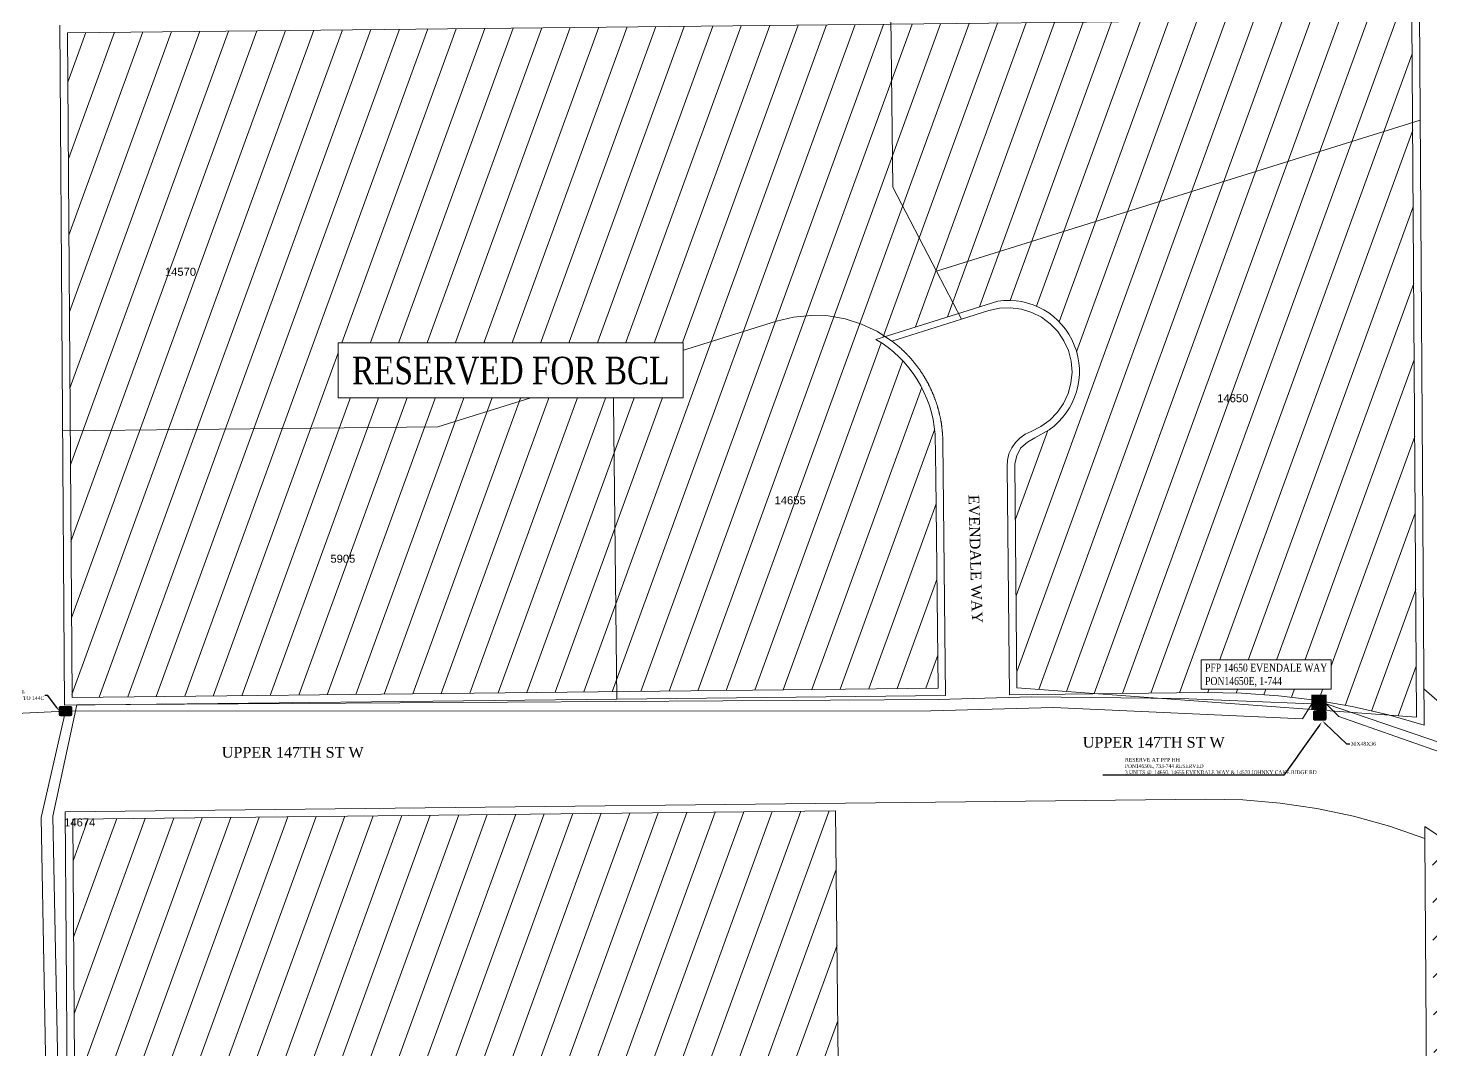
# Model space of a CAD drawing. Header units: feet. Extents: x 865220 to 2843432, y -2240498 to 970288.
# Drawn here: x 2835920 to 2837235, y 962169 to 963128 of the extents above; entities that cross this region are included whole.
import ezdxf
from ezdxf import colors
from ezdxf.entities.mleader import LeaderData, LeaderLine
from ezdxf.enums import TextEntityAlignment as Align
from ezdxf.lldxf.tags import DXFTag
from ezdxf.math import Vec2, Vec3

# ---------------------------------------------------------------- set-up
doc = ezdxf.new("R2010")
doc.units = ezdxf.units.FT
doc.header["$LTSCALE"] = 0.015
doc.header["$MEASUREMENT"] = 0
doc.set_wipeout_variables(frame=1)
for name, color, linetype, lineweight in [('144C', 112, '144C', 5), ('216A', 112, '216A', 5), ('432A', 112, '432A', 5), ('48C', 112, '48C', 5), ('72B', 112, '72B', 5), ('RUNNING LINE (UNDERGROUND)', 10, 'Continuous', 40)]:
    doc.layers.add(name, color=color, linetype=linetype, lineweight=lineweight)
for name, color, linetype in [('Dakota County Addresses', 7, 'Continuous'), ('Dakota County Parcels', 7, 'Continuous'), ('DETAIL', 7, 'Continuous'), ('F1', 112, 'F1'), ('NOTES', 7, 'Continuous'), ('PROP_TEL', 6, 'Continuous'), ('STREET NAME', 7, 'Continuous'), ('TELEPHONE STRUCT-PROP', 6, 'Continuous')]:
    doc.layers.add(name, color=color, linetype=linetype)
doc.styles.add('Dimensions 100', font='arial.ttf')
doc.styles.add('Line', font='txt.shx', dxfattribs={"height": 3})
doc.styles.add('SIMPLEX', font='times.ttf', dxfattribs={"width": 0.8})
doc.styles.get("Standard").update_dxf_attribs({"font": 'times.ttf'})
doc.styles.add('Utilities', font='arial.ttf', dxfattribs={"height": 2.5})
tags = doc.linetypes.add('144C', pattern='A,80,-5,["144C",Line,S=1.5,R=0,X=0,Y=-1.5],-24', length=109).pattern_tags.tags
tags[6] = DXFTag(74, 10)
tags = doc.linetypes.add('216A', pattern='A,80,-5,["216A",Line,S=1.5,R=0,X=0,Y=-1.5],-24', length=109).pattern_tags.tags
tags[6] = DXFTag(74, 10)
tags = doc.linetypes.add('432A', pattern='A,80,-5,["432A",Line,S=1.5,R=0,X=0,Y=-1.5],-24', length=109).pattern_tags.tags
tags[6] = DXFTag(74, 10)
tags = doc.linetypes.add('48C', pattern='A,80,-5,["48C",Line,S=1.5,R=0,X=0,Y=-1.5],-20', length=105).pattern_tags.tags
tags[6] = DXFTag(74, 10)
tags = doc.linetypes.add('72B', pattern='A,80,-5,["72B",Line,S=1.5,R=0,X=0,Y=-1.5],-20', length=105).pattern_tags.tags
tags[6] = DXFTag(74, 10)
tags = doc.linetypes.add('F1', pattern='A,15,-5,["F1",Line,S=1.5,R=0,X=0,Y=-1.5],-12', length=32).pattern_tags.tags
tags[6] = DXFTag(74, 10)

# ---------------------------------------------------------------- blocks, each defined once
blk = doc.blocks.new('ACMAP_ANN_TEMPLATE_Dakota County Addresses')
at = {"layer": 'Dakota County Addresses', "style": 'Dimensions 100'}
blk.add_attdef('DakotaCountyAddress', text='', height=50, dxfattribs=at).set_placement((0, 0), align=Align.CENTER)
blk = doc.blocks.new('NEW HH')
at = {"ltscale": 40, "true_color": 0xffffff}
h = blk.add_hatch(color=7, dxfattribs=at)
h.dxf.hatch_style = 1
h.paths.add_polyline_path([(-0.061, -0.031, 0.414214), (-0.046, -0.046), (0.046, -0.046, 0.414214), (0.061, -0.031), (0.061, 0.031, 0.414214), (0.046, 0.046), (-0.046, 0.046, 0.414214), (-0.061, 0.031)])
at = {"layer": 'RUNNING LINE (UNDERGROUND)', "color": 6, "lineweight": 0, "const_width": 0.005, "flags": 128}
blk.add_lwpolyline([(-0.061, 0.031), (-0.061, -0.031, 0.414214), (-0.046, -0.046), (0.046, -0.046, 0.414214), (0.061, -0.031), (0.061, 0.031, 0.414214), (0.046, 0.046), (-0.046, 0.046, 0.414214)], format="xyb", close=True, dxfattribs=at)
at = {"layer": 'TELEPHONE STRUCT-PROP', "color": 18, "true_color": 0x000000, "style": 'Utilities'}
blk.add_text('HH', height=0.05, dxfattribs=at).set_placement((0, 0), align=Align.MIDDLE_CENTER)
blk = doc.blocks.new('PFP')
at = {"color": 6}
blk.add_wipeout([(-0.121, 0.121), (0.121, 0.121), (0.121, -0.121), (-0.121, -0.121)], dxfattribs=at)
at = {"ltscale": 40, "true_color": 0xffffff}
h = blk.add_hatch(color=7, dxfattribs=at)
h.dxf.hatch_style = 1
h.paths.add_polyline_path([(-0.121, -0.121), (0.121, -0.121), (0.121, 0.121), (-0.121, 0.121)])
at = {"layer": 'RUNNING LINE (UNDERGROUND)', "color": 6, "lineweight": 0, "const_width": 0.0181, "flags": 128}
blk.add_lwpolyline([(-0.121, 0.121), (0.121, 0.121), (0.121, -0.121), (-0.121, -0.121)], close=True, dxfattribs=at)
at = {"layer": 'RUNNING LINE (UNDERGROUND)', "color": 18, "lineweight": 0, "true_color": 0x000000, "const_width": 0.0181, "flags": 128}
for points in [[(-0.084, -0.084), (0.084, 0.084)], [(-0.084, 0.084), (0.084, -0.084)]]:
    blk.add_lwpolyline(points, dxfattribs=at)

msp = doc.modelspace()

# ---------------------------------------------------------------- hatches: boundary and pattern name
at = {"layer": 'NOTES', "lineweight": 5, "ltscale": 100, "transparency": 33554623}
h = msp.add_hatch(dxfattribs=at)
h.set_pattern_fill('ANSI31', color=5, scale=200, angle=25)
h.set_pattern_definition([(70, (2834576.462, 961476.533), (-23.49232, 8.5505), [])])
h.paths.add_polyline_path([(2836728.8, 963131.3), (2836728.8, 963131.3), (2835956.8, 963123.4), (2835959.3, 962750), (2836303.9, 962753.6), (2836468.3, 962805), (2836621.5, 962852.9), (2836637.3, 962856.7), (2836653.5, 962858.3), (2836669.7, 962857.7), (2836685.7, 962854.9), (2836701.2, 962850), (2836715.9, 962843.1), (2836723, 962838.5), (2836791.9, 962860.1), (2836771.3, 962899.7), (2836730.4, 962978.4)])
h.paths.add_polyline_path([(2836468.3, 962805), (2836303.9, 962753.6), (2835959.3, 962750), (2835961, 962499.8), (2835962.2, 962499.8), (2835962.2, 962501.8, -0.414214), (2835963.8, 962503.3), (2835972.9, 962503.3, -0.414214), (2835974.4, 962501.8), (2835974.4, 962500), (2836471.6, 962505.4)])
h.paths.add_polyline_path([(2836770, 962746.9, 0.245973), (2836714.5, 962835.8), (2836723, 962838.5), (2836715.9, 962843.1), (2836701.2, 962850), (2836685.7, 962854.9), (2836669.7, 962857.7), (2836653.5, 962858.3), (2836637.3, 962856.7), (2836621.5, 962852.9), (2836468.3, 962805), (2836471.6, 962505.4), (2836765.6, 962508.7), (2836765.6, 962508.9, -0.414214), (2836767.2, 962510.4), (2836772.8, 962510.4), (2836770.7, 962707)])
h.paths.add_polyline_path([(2837217.7, 963039.2), (2837217, 963136.3), (2836728.8, 963131.3), (2836730.4, 962978.4), (2836771.3, 962899.7)])
h.paths.add_polyline_path([(2837217.7, 963039.2), (2836771.3, 962899.7), (2836791.9, 962860.1), (2836828.9, 962871.7, -0.787859), (2836877.1, 962751), (2836863.4, 962743.3), (2836856.5, 962739.5), (2836850.4, 962734), (2836846.5, 962727), (2836844.7, 962718.7), (2836846.8, 962509), (2836922.9, 962503.4), (2837022.4, 962504.5), (2837057.3, 962503.9), (2837092, 962501.5), (2837123.2, 962497.8), (2837123.2, 962502), (2837136.5, 962502), (2837136.5, 962495.6), (2837160.9, 962491.3), (2837195.7, 962483.3), (2837221.3, 962481.4)])
h.paths.add_polyline_path([(2836204.2, 962838.8), (2836204.2, 962773.9), (2836532.5, 962773.9), (2836532.5, 962838.8)], flags=24)
h.paths.add_polyline_path([(2837017.5, 962537.2), (2837017.5, 962504.1), (2837140.4, 962504.1), (2837140.4, 962537.2)], flags=24)
h = msp.add_hatch(dxfattribs=at)
h.set_pattern_fill('ANSI31', color=5, scale=200, angle=25)
h.set_pattern_definition([(70, (2835961.744, 961249.749), (-23.4923, 8.5505), [])])
h.paths.add_polyline_path([(2836667.1, 962053.5, -0.432164), (2836680.9, 962149.8), (2836679.3, 962157.3), (2836676.7, 962393.7), (2835961.7, 962385.8), (2835965.5, 961835), (2836013.5, 961835.3), (2836048.4, 961834.4), (2836083.2, 961831.3), (2836117.8, 961826), (2836151.9, 961818.5), (2836185.5, 961808.9), (2836218.4, 961797.2), (2836250.5, 961783.4), (2836281.7, 961767.6), (2836311.8, 961749.8), (2836493.4, 961634.7), (2836519.5, 961619.6), (2836546.6, 961606.5), (2836574.7, 961595.5), (2836603.6, 961586.7), (2836633.1, 961580.2), (2836662.9, 961575.9), (2836693, 961573.9), (2836723.2, 961574.3), (2836753.2, 961577), (2836783, 961582), (2836799.7, 961585.5), (2836712.8, 961995.9)])
h.paths.add_polyline_path([(2836311.8, 961749.8), (2836281.7, 961767.6), (2836250.5, 961783.4), (2836218.4, 961797.2), (2836185.5, 961808.9), (2836151.9, 961818.5), (2836117.8, 961826), (2836083.2, 961831.3), (2836048.4, 961834.4), (2836013.5, 961835.3), (2835965.5, 961835), (2835966, 961755), (2836014, 961755.3), (2836044.6, 961754.5), (2836075.1, 961751.7), (2836105.3, 961747), (2836135.2, 961740.2), (2836164.6, 961731.6), (2836191.8, 961721.7), (2836218.3, 961710.1), (2836244.1, 961697), (2836269, 961682.2), (2836358.8, 961625.3), (2836450.6, 961567.2), (2836476.6, 961551.8), (2836503.5, 961538.2), (2836531.2, 961526.3), (2836559.6, 961516.2), (2836588.6, 961508), (2836618.1, 961501.6), (2836648.1, 961497.1), (2836678.4, 961494.5), (2836708.8, 961493.8), (2836739.1, 961495.2), (2836769.3, 961498.4), (2836799.2, 961503.7), (2836816.3, 961507.2), (2836799.7, 961585.5), (2836783, 961582), (2836753.2, 961577), (2836723.2, 961574.3), (2836693, 961573.9), (2836662.9, 961575.9), (2836633.1, 961580.2), (2836603.6, 961586.7), (2836574.7, 961595.5), (2836546.6, 961606.5), (2836519.5, 961619.6), (2836493.4, 961634.7)])
h.paths.add_polyline_path([(2836358.8, 961625.3), (2836269, 961682.2), (2836244.1, 961697), (2836218.3, 961710.1), (2836191.8, 961721.7), (2836164.6, 961731.6), (2836153.4, 961537.5), (2836347.6, 961430.2)])
h.paths.add_polyline_path([(2836164.6, 961731.6), (2836135.2, 961740.2), (2836105.3, 961747), (2836075.1, 961751.7), (2836044.6, 961754.5), (2836014, 961755.3), (2835966, 961755), (2835968, 961464.7), (2836341, 961315), (2836347.6, 961430.2), (2836153.4, 961537.5)])
h.paths.add_polyline_path([(2836618.1, 961501.6), (2836588.6, 961508), (2836559.6, 961516.2), (2836531.2, 961526.3), (2836503.5, 961538.2), (2836476.6, 961551.8), (2836450.6, 961567.2), (2836358.8, 961625.3), (2836347.6, 961430.2), (2836341, 961315), (2836444.1, 961273.6), (2836604.5, 961264.6)])
h.paths.add_polyline_path([(2836816.3, 961507.2), (2836816.3, 961507.2), (2836799.2, 961503.7), (2836769.3, 961498.4), (2836739.1, 961495.2), (2836708.8, 961493.8), (2836678.4, 961494.5), (2836648.1, 961497.1), (2836618.1, 961501.6), (2836604.5, 961264.6), (2836869.7, 961249.7)])
h.paths.add_polyline_path([(2836169.5, 961926.8), (2836169.5, 961861.8), (2836497.8, 961861.8), (2836497.8, 961926.8)], flags=24)
at = {"layer": 'NOTES', "ltscale": 100, "transparency": 33554623}
h = msp.add_hatch(dxfattribs=at)
h.set_pattern_fill('ANSI31', color=5, scale=200)
edge = h.paths.add_edge_path()
edge.add_line((2837622.8, 961422.9), (2838025.9, 961426.1))
edge.add_line((2838025.9, 961426.1), (2838025.6, 961468.6))
edge.add_line((2838025.6, 961468.6), (2838233.8, 961470.3))
edge.add_line((2838233.8, 961470.3), (2838236.9, 961525.4))
edge.add_line((2838236.9, 961525.4), (2838473, 961527.4))
edge.add_line((2838473, 961527.4), (2838453.1, 961243.7))
edge.add_line((2838453.1, 961243.7), (2838446.9, 961163.7))
edge.add_arc((2842872.8, 960754.4), 4444.7, 174.7159, 180.9674)
edge.add_line((2838428.7, 960679.3), (2838398, 960656.5))
edge.add_line((2838398, 960656.5), (2838161, 960652.4))
edge.add_line((2838161, 960652.4), (2837809.4, 960633.7))
edge.add_line((2837809.4, 960633.7), (2837809.5, 960608.5))
edge.add_line((2837809.5, 960608.5), (2837511.6, 960589.2))
edge.add_line((2837511.6, 960589.2), (2837512.1, 960613.5))
edge.add_line((2837512.1, 960613.5), (2837247.7, 960606.8))
edge.add_line((2837247.7, 960606.8), (2837243, 961316.9))
edge.add_line((2837243, 961316.9), (2837621.3, 961316.9))
edge.add_line((2837621.3, 961316.9), (2837622.8, 961422.9))
edge = h.paths.add_edge_path()
edge.add_line((2837528.8, 961330.9), (2837228.9, 961328.9))
edge.add_line((2837228.9, 961328.9), (2837228.9, 961322.1))
edge.add_line((2837228.9, 961322.1), (2836960.1, 961266.4))
edge.add_line((2836960.1, 961266.4), (2836807.4, 962002.4))
edge.add_line((2836807.4, 962002.4), (2837238.4, 962007.1))
edge.add_line((2837238.4, 962007.1), (2837238.2, 962048))
edge.add_line((2837238.2, 962048), (2837236.1, 962365.5))
edge.add_arc((2837612.3, 962924.3), 673.7, 236.0485, 257.8595)
edge.add_arc((2837353.9, 961721.1), 557, 57.0647, 77.9022, ccw=False)
edge.add_line((2837656.7, 962188.5), (2837749.9, 962112.5))
edge.add_line((2837749.9, 962112.5), (2837770.7, 962091.9))
edge.add_line((2837770.7, 962091.9), (2837795.8, 962067.1))
edge.add_arc((2838276.6, 962529.9), 667.4, 223.909, 267.7805)
edge.add_line((2838250.8, 961863.1), (2838474.4, 961863.5))
edge.add_line((2838474.4, 961863.5), (2838473.6, 961541.3))
edge.add_line((2838473.6, 961541.3), (2838223.7, 961539.3))
edge.add_line((2838223.7, 961539.3), (2838220.6, 961484.2))
edge.add_line((2838220.6, 961484.2), (2838011.5, 961482.5))
edge.add_line((2838011.5, 961482.5), (2838011.8, 961440))
edge.add_line((2838011.8, 961440), (2837529.1, 961436.2))
edge.add_line((2837529.1, 961436.2), (2837528.8, 961330.9))
edge = h.paths.add_edge_path()
edge.add_line((2835438.6, 960586.5), (2835973.8, 960593.3))
edge.add_line((2835973.8, 960593.3), (2836254.9, 960595.5))
edge.add_line((2836254.9, 960595.5), (2836389.8, 960876.8))
edge.add_line((2836389.8, 960876.8), (2836289.1, 960925))
edge.add_line((2836289.1, 960925), (2836311.7, 961010))
edge.add_line((2836311.7, 961010), (2836433, 961263))
edge.add_line((2836433, 961263), (2835968.1, 961449.6))
edge.add_line((2835968.1, 961449.6), (2835836.7, 961449.5))
edge.add_line((2835836.7, 961449.5), (2835836.7, 961465.7))
edge.add_line((2835836.7, 961465.7), (2835299.9, 961462.6))
edge.add_arc((2835112, 961246.4), 286.5, 49.0127, 82.7525)
edge.add_arc((2835182.6, 961909.4), 380.4, 205.9623, 264.802, ccw=False)
edge.add_line((2834840.6, 961742.9), (2834589, 961740.6))
edge.add_line((2834589, 961740.6), (2834599.7, 960577.4))
edge.add_line((2834599.7, 960577.4), (2835438.6, 960586.5))

# ---------------------------------------------------------------- linework, layer by layer
at = {"layer": '48C', "lineweight": 5, "ltscale": 100, "flags": 128}
msp.add_lwpolyline([(2836830.5, 961012.9, -0.409951), (2836426.8, 960946.8), (2836183.8, 961062.5, 0.077323), (2835979, 961103.4), (2835955.5, 961107.7), (2835932, 962387.5), (2835954.9, 962487.2)], format="xyb", dxfattribs=at)
at = {"layer": '72B', "lineweight": 5, "ltscale": 100, "flags": 128}
msp.add_lwpolyline([(2835954.9, 962487.2), (2835854.7, 962482.5), (2835726, 962474), (2835172.3, 962474, 0.038374), (2834971, 962456.5, 0.022281), (2834736, 962402), (2834218.5, 962249.5, -0.367546), (2834191.7, 962259.4), (2834084.5, 962605), (2834094, 962671, 0.237915), (2834072.4, 962737.5)], format="xyb", dxfattribs=at)
at = {"layer": 'Dakota County Parcels', "lineweight": 5, "ltscale": 100}
for p, q in [((2836728.7, 963138.3), (2836730.4, 962978.4)), ((2837224, 963143.4), (2837228.4, 962473.9)), ((2835954, 962492.7), (2835949.7, 963130.3)), ((2836771.3, 962899.7), (2837224.7, 963041.4)), ((2836730.4, 962978.4), (2836771.3, 962899.7)), ((2836771.3, 962899.7), (2836794.7, 962854.6)), ((2836794.7, 962854.6), (2836820.5, 962862.7)), ((2836621.5, 962852.9), (2836468.3, 962805)), ((2836729.5, 962834.2), (2836794.7, 962854.6)), ((2836303.9, 962753.6), (2836468.3, 962805)), ((2836468.3, 962805), (2836471.6, 962498.4)), ((2836303.9, 962753.6), (2835952.3, 962750)), ((2836777.3, 962739.7), (2836779.9, 962501.8)), ((2836837.6, 962716.4), (2836837.8, 962722.5)), ((2836839.9, 962502.5), (2836837.6, 962716.4)), ((2836471.6, 962498.4), (2835954, 962492.7)), ((2836779.9, 962501.8), (2836471.6, 962498.4)), ((2837022.4, 962504.5), (2836839.9, 962502.5)), ((2835954.7, 962392.8), (2837023.5, 962404.5)), ((2835955.5, 962270.1), (2835954.7, 962392.8)), ((2837229, 962378.8), (2837229.1, 962367.8)), ((2837231.2, 962041), (2837229.1, 962367.8)), ((2835958.5, 961834.9), (2835955.5, 962270.1))]:
    msp.add_line(p, q, dxfattribs=at)
for points in [[(2836860, 962749.5), (2836869.2, 962753.9), (2836877.5, 962759.9), (2836884.6, 962767.2), (2836890.5, 962775.7), (2836894.8, 962785), (2836897.4, 962794.8), (2836898.4, 962805), (2836897.5, 962815.2), (2836895, 962825.2), (2836890.8, 962834.5), (2836885.1, 962843), (2836878, 962850.4), (2836869.8, 962856.5), (2836860.7, 962861.1), (2836850.9, 962864.1), (2836840.7, 962865.4), (2836830.5, 962864.9), (2836820.5, 962862.7)], [(2836729.5, 962834.2), (2836715.9, 962843.1), (2836701.2, 962850), (2836685.7, 962854.9), (2836669.7, 962857.7), (2836653.5, 962858.3), (2836637.3, 962856.7), (2836621.5, 962852.9)], [(2836729.5, 962834.2), (2836729.7, 962834.1), (2836730.1, 962833.8), (2836730.5, 962833.5), (2836730.9, 962833.2), (2836731.3, 962832.9), (2836731.7, 962832.6), (2836732, 962832.2), (2836732.4, 962831.9), (2836732.8, 962831.6), (2836733.2, 962831.3), (2836733.6, 962831), (2836734, 962830.7), (2836734.4, 962830.4), (2836734.8, 962830), (2836735.1, 962829.7), (2836735.5, 962829.4), (2836735.9, 962829.1), (2836736.3, 962828.7), (2836736.6, 962828.4), (2836737, 962828.1), (2836737.4, 962827.7), (2836737.8, 962827.4), (2836738.1, 962827.1), (2836738.5, 962826.7), (2836738.9, 962826.4), (2836739.2, 962826), (2836739.6, 962825.7), (2836740, 962825.4), (2836740.3, 962825), (2836740.7, 962824.7), (2836741, 962824.3), (2836741.4, 962824), (2836741.8, 962823.6), (2836742.1, 962823.3), (2836742.5, 962822.9), (2836742.8, 962822.6), (2836743.2, 962822.2), (2836743.5, 962821.8), (2836743.9, 962821.5), (2836744.2, 962821.1), (2836744.6, 962820.8), (2836744.9, 962820.4), (2836745.2, 962820), (2836745.6, 962819.7), (2836745.9, 962819.3), (2836746.3, 962818.9), (2836746.6, 962818.6), (2836746.9, 962818.2), (2836747.3, 962817.8), (2836747.6, 962817.4), (2836747.9, 962817.1), (2836748.2, 962816.7), (2836748.6, 962816.3), (2836748.9, 962815.9), (2836749.2, 962815.5), (2836749.5, 962815.2), (2836749.9, 962814.8), (2836750.2, 962814.4), (2836750.5, 962814), (2836750.8, 962813.6), (2836751.1, 962813.2), (2836751.4, 962812.8), (2836751.7, 962812.4), (2836752, 962812), (2836752.3, 962811.6), (2836752.7, 962811.2), (2836753, 962810.8), (2836753.3, 962810.4), (2836753.6, 962810), (2836753.9, 962809.6), (2836754.1, 962809.2), (2836754.4, 962808.8), (2836754.7, 962808.4), (2836755, 962808), (2836755.3, 962807.6), (2836755.6, 962807.2), (2836755.9, 962806.8), (2836756.2, 962806.4), (2836756.5, 962806), (2836756.7, 962805.6), (2836757, 962805.1), (2836757.3, 962804.7), (2836757.6, 962804.3), (2836757.8, 962803.9), (2836758.1, 962803.5), (2836758.4, 962803.1), (2836758.7, 962802.6), (2836758.9, 962802.2), (2836759.2, 962801.8), (2836759.5, 962801.4), (2836759.7, 962800.9), (2836760, 962800.5), (2836760.2, 962800.1), (2836760.5, 962799.7), (2836760.7, 962799.2), (2836761, 962798.8), (2836761.2, 962798.4), (2836761.5, 962797.9), (2836761.7, 962797.5), (2836762, 962797.1), (2836762.2, 962796.6), (2836762.5, 962796.2), (2836762.7, 962795.7), (2836763, 962795.3), (2836763.2, 962794.9), (2836763.4, 962794.4), (2836763.7, 962794), (2836763.9, 962793.5), (2836764.1, 962793.1), (2836764.3, 962792.6), (2836764.6, 962792.2), (2836764.8, 962791.8), (2836765, 962791.3), (2836765.2, 962790.9), (2836765.4, 962790.4), (2836765.7, 962790), (2836765.9, 962789.5), (2836766.1, 962789.1), (2836766.3, 962788.6), (2836766.5, 962788.1), (2836766.7, 962787.7), (2836766.9, 962787.2), (2836767.1, 962786.8), (2836767.3, 962786.3), (2836767.5, 962785.9), (2836767.7, 962785.4), (2836767.9, 962784.9), (2836768.1, 962784.5), (2836768.3, 962784), (2836768.5, 962783.6), (2836768.7, 962783.1), (2836768.9, 962782.6), (2836769, 962782.2), (2836769.2, 962781.7), (2836769.4, 962781.2), (2836769.6, 962780.8), (2836769.8, 962780.3), (2836769.9, 962779.8), (2836770.1, 962779.4), (2836770.3, 962778.9), (2836770.4, 962778.4), (2836770.6, 962777.9), (2836770.8, 962777.5), (2836770.9, 962777), (2836771.1, 962776.5), (2836771.3, 962776), (2836771.4, 962775.6), (2836771.6, 962775.1), (2836771.7, 962774.6), (2836771.9, 962774.1), (2836772, 962773.7), (2836772.2, 962773.2), (2836772.3, 962772.7), (2836772.4, 962772.2), (2836772.6, 962771.8), (2836772.7, 962771.3), (2836772.9, 962770.8), (2836773, 962770.3), (2836773.1, 962769.8), (2836773.3, 962769.3), (2836773.4, 962768.9), (2836773.5, 962768.4), (2836773.6, 962767.9), (2836773.8, 962767.4), (2836773.9, 962766.9), (2836774, 962766.4), (2836774.1, 962765.9), (2836774.2, 962765.5), (2836774.3, 962765), (2836774.4, 962764.5), (2836774.6, 962764), (2836774.7, 962763.5), (2836774.8, 962763), (2836774.9, 962762.5), (2836775, 962762), (2836775.1, 962761.6), (2836775.2, 962761.1), (2836775.3, 962760.6), (2836775.3, 962760.1), (2836775.4, 962759.6), (2836775.5, 962759.1), (2836775.6, 962758.6), (2836775.7, 962758.1), (2836775.8, 962757.6), (2836775.9, 962757.1), (2836775.9, 962756.6), (2836776, 962756.1), (2836776.1, 962755.6), (2836776.1, 962755.1), (2836776.2, 962754.6), (2836776.3, 962754.2), (2836776.3, 962753.7), (2836776.4, 962753.2), (2836776.5, 962752.7), (2836776.5, 962752.2), (2836776.6, 962751.7), (2836776.6, 962751.2), (2836776.7, 962750.7), (2836776.7, 962750.2), (2836776.8, 962749.7), (2836776.8, 962749.2), (2836776.9, 962748.7), (2836776.9, 962748.2), (2836777, 962747.7), (2836777, 962747.2), (2836777, 962746.7), (2836777.1, 962746.2), (2836777.1, 962745.7), (2836777.1, 962745.2), (2836777.2, 962744.7), (2836777.2, 962744.2), (2836777.2, 962743.7), (2836777.2, 962743.2), (2836777.2, 962742.7), (2836777.3, 962742.2), (2836777.3, 962741.7), (2836777.3, 962741.2), (2836777.3, 962740.7), (2836777.3, 962740.2), (2836777.3, 962739.7)], [(2836860, 962749.5), (2836854.5, 962746.8), (2836849.6, 962743.2), (2836845.3, 962738.9), (2836841.9, 962733.9), (2836839.3, 962728.3), (2836837.8, 962722.5)], [(2837481.1, 962373), (2837446.1, 962382.4), (2837411.8, 962394.1), (2837378.3, 962408), (2837345.8, 962424.1), (2837314.4, 962442.2), (2837284.3, 962462.2), (2837255.5, 962484.2), (2837228.1, 962508)], [(2837228.4, 962473.9), (2837194.9, 962483.5), (2837160.9, 962491.3), (2837126.6, 962497.3), (2837092, 962501.5), (2837057.3, 962503.9), (2837022.4, 962504.5)], [(2837023.5, 962404.5), (2837058.5, 962403.8), (2837093.4, 962400.9), (2837128, 962395.8), (2837162.3, 962388.6), (2837196, 962379.2), (2837229.1, 962367.8)], [(2837472.1, 962272.5), (2837435, 962281.6), (2837398.5, 962292.7), (2837362.8, 962306), (2837327.8, 962321.3), (2837293.8, 962338.5), (2837260.8, 962357.8), (2837229, 962378.8)]]:
    msp.add_lwpolyline(points, dxfattribs=at)
at = {"layer": 'NOTES', "color": 5, "lineweight": 5, "ltscale": 100, "flags": 128}
for points in [[(2835961, 962499.8), (2836772.9, 962508.7), (2836770.7, 962707), (2836770, 962746.9, 0.245973), (2836714.5, 962835.8), (2836828.9, 962871.7, -0.787859), (2836877.1, 962751), (2836863.4, 962743.3), (2836856.5, 962739.5), (2836850.4, 962734), (2836846.5, 962727), (2836844.7, 962718.7), (2836846.8, 962509), (2837221.3, 962481.4), (2837217, 963136.3), (2836728.8, 963131.3), (2835956.8, 963123.4)], [(2835968, 961464.7), (2836444.1, 961273.6), (2836869.7, 961249.7), (2836816.3, 961507.2), (2836712.8, 961995.9), (2836667.1, 962053.5, -0.432164), (2836680.9, 962149.8), (2836679.3, 962157.3), (2836676.7, 962393.7), (2835961.7, 962385.8), (2835965.5, 961835), (2835966, 961755)]]:
    msp.add_lwpolyline(points, format="xyb", close=True, dxfattribs=at)

# ---------------------------------------------------------------- block references
at = {"layer": 'Dakota County Addresses', "lineweight": 5, "ltscale": 100, "xscale": 0.15, "yscale": 0.15, "zscale": 0.15}
for p, values in [((2836062.7, 962895.4), {'DakotaCountyAddress': '14570'}), ((2837049.1, 962776.8), {'DakotaCountyAddress': '14650'}), ((2836634.2, 962681.1), {'DakotaCountyAddress': '14655'}), ((2836214.9, 962626.3), {'DakotaCountyAddress': '5905'}), ((2835968.2, 962379), {'DakotaCountyAddress': '14674'})]:
    msp.add_blockref('ACMAP_ANN_TEMPLATE_Dakota County Addresses', p, dxfattribs=at).add_auto_attribs(values)
at = {"layer": 'PROP_TEL', "lineweight": 5, "ltscale": 100, "xscale": 100, "yscale": 100, "zscale": 100}
msp.add_blockref('NEW HH', (2835954.9, 962487.2), dxfattribs=at)

# ---------------------------------------------------------------- texts
at = {"layer": 'STREET NAME', "lineweight": 5, "ltscale": 100, "insert": (2836811.3, 962690.1), "char_height": 10, "attachment_point": 1, "rotation": 271.5998}
msp.add_mtext('EVENDALE WAY', dxfattribs=at)
at = {"layer": 'STREET NAME', "lineweight": 5, "ltscale": 100, "char_height": 10, "attachment_point": 1}
for insert in [(2836101.4, 962453.5), (2836908.5, 962462.9)]:
    msp.add_mtext('UPPER 147TH ST W', dxfattribs=dict(at, insert=insert))

# ---------------------------------------------------------------- next in the draw order: texts
at = {"layer": 'NOTES', "color": 5, "lineweight": 5, "ltscale": 100, "insert": (2836223.5, 962819.5), "char_height": 25.761, "attachment_point": 1, "style": 'SIMPLEX', "bg_fill": 19, "box_fill_scale": 1.5, "bg_fill_color": 256, "bg_fill_transparency": 0}
msp.add_mtext('RESERVED FOR BCL', dxfattribs=at)
at = {"layer": 'PROP_TEL', "lineweight": 5, "ltscale": 100, "insert": (2837023.1, 962531.6), "char_height": 7.5, "attachment_point": 1, "style": 'SIMPLEX', "bg_fill": 19, "box_fill_scale": 1.5, "bg_fill_color": 256, "bg_fill_transparency": 0}
msp.add_mtext('PFP 14650 EVENDALE WAY\\PPON14650E, 1-744', dxfattribs=at)

# ---------------------------------------------------------------- next in the draw order: block references
at = {"layer": 'PROP_TEL', "lineweight": 5, "ltscale": 100, "xscale": 55, "yscale": 55, "zscale": 55}
msp.add_blockref('PFP', (2837129.8, 962495.3), dxfattribs=at)

# ---------------------------------------------------------------- next in the draw order: linework, layer by layer
at = {"layer": '144C', "lineweight": 5, "ltscale": 100, "flags": 128}
msp.add_lwpolyline([(2835954.9, 962487.2), (2836766, 962487.5), (2836881, 962490.5), (2837114.5, 962480), (2837123.2, 962494)], dxfattribs=at)
at = {"layer": '216A', "lineweight": 5, "ltscale": 100, "flags": 128}
msp.add_lwpolyline([(2837675.4, 962179.7), (2837681, 962183.8), (2837735.9, 962259.8, 0.088282), (2837525.5, 962352.5), (2837475.5, 962365.3), (2837457.5, 962368.1), (2837255.5, 962444.5), (2837148.5, 962482), (2837136.5, 962494)], format="xyb", dxfattribs=at)
at = {"layer": '432A', "lineweight": 5, "ltscale": 100, "flags": 128}
msp.add_lwpolyline([(2837136.5, 962494), (2837258.5, 962452.5), (2837460.5, 962374.5, 0.279869), (2837485, 962375.4, -0.089804), (2837560.9, 962513.4, 0.16305), (2837703.7, 962873.2), (2837702, 963031.7), (2837703.5, 963268.5), (2837703.5, 963343, 0.215651), (2837669.7, 963396.3)], format="xyb", dxfattribs=at)
at = {"layer": 'F1', "lineweight": 5, "ltscale": 100, "flags": 128}
msp.add_lwpolyline([(2835971.1, 960430.7), (2835971, 960553.7), (2835950.8, 960568.4), (2835963.9, 961028.4), (2835955.5, 961760), (2835943, 962388.5), (2835965.5, 962492.9), (2836773, 962498), (2836860.5, 962500.5), (2837000, 962499), (2837123.2, 962494)], dxfattribs=at)

# ---------------------------------------------------------------- next in the draw order: block references
at = {"layer": 'PROP_TEL', "lineweight": 5, "ltscale": 100, "xscale": 100, "yscale": 100, "zscale": 100}
msp.add_blockref('NEW HH', (2837130.6, 962483), dxfattribs=at)

# ---------------------------------------------------------------- next in the draw order: leaders
at = {"layer": 'DETAIL', "lineweight": 5, "ltscale": 100}
ml = msp.add_multileader_mtext('Standard', dxfattribs=at)
ml.set_content('30X48X36\\PSPLICE 72B, 48C TO 144C', color=256)
ml.set_leader_properties()
ml.build(insert=Vec2(0, 0))
ml.multileader.update_dxf_attribs({"has_text_frame": 1, "text_left_attachment_type": 2, "text_right_attachment_type": 2, "dogleg_length": 3})
ctx = ml.context
ctx.base_point, ctx.char_height, ctx.landing_gap_size, ctx.plane_origin = Vec3(2835873.9, 962501.8), 3.5, 1.5, Vec3(2835963.6, 962520.5)
ctx.left_attachment, ctx.right_attachment, ctx.text_align_type = 2, 2, 1
notes = []
notes.append((ctx, [(0, (1, 1, 0), (2835938.4, 962501.8), (-1, 0), 3, [(0, [(2835948.7, 962487.6)], 0, [])])]))
ctx.mtext.insert, ctx.mtext.alignment, ctx.mtext.flow_direction = Vec3(2835904.6, 962506.9), 2, 5
ctx.mtext.has_bg_fill, ctx.mtext.bg_color, ctx.mtext.bg_scale_factor, ctx.mtext.bg_transparency, ctx.mtext.use_window_bg_color = 1, -1027028792, 1.5, 0, 1
ml = msp.add_multileader_mtext('Standard', dxfattribs=at)
ml.set_content('30X48X36', color=256)
ml.set_leader_properties()
ml.build(insert=Vec2(0, 0))
ml.multileader.update_dxf_attribs({"has_text_frame": 1, "text_left_attachment_type": 2, "text_right_attachment_type": 2, "dogleg_length": 3})
ctx = ml.context
ctx.base_point, ctx.char_height, ctx.landing_gap_size, ctx.plane_origin = Vec3(2837158.7, 962456.5), 3.5, 1.5, Vec3(2837139.4, 962516.4)
ctx.left_attachment, ctx.right_attachment, ctx.text_align_type = 2, 2, 1
notes.append((ctx, [(1, (1, 1, 0), (2837155.7, 962456.5), (1, 0), 3, [(0, [(2837133, 962478)], 0, [])])]))
ctx.mtext.insert, ctx.mtext.alignment, ctx.mtext.flow_direction = Vec3(2837171.5, 962458.3), 2, 5
ctx.mtext.has_bg_fill, ctx.mtext.bg_color, ctx.mtext.bg_scale_factor, ctx.mtext.bg_transparency, ctx.mtext.use_window_bg_color = 1, -1027028792, 1.5, 0, 1
for ctx, leaders in notes:
    for number, flags, end, landing, length, lines in leaders:
        leader = LeaderData()
        leader.index, (leader.has_last_leader_line, leader.has_dogleg_vector, leader.attachment_direction) = number, flags
        leader.last_leader_point, leader.dogleg_vector, leader.dogleg_length = Vec3(end), Vec3(landing), length
        for number, points, colour, breaks in lines:
            line = LeaderLine()
            line.index, line.vertices, line.color, line.breaks = number, Vec3.list(points), colors.encode_raw_color(colour), breaks
            leader.lines.append(line)
        ctx.leaders.append(leader)

# ---------------------------------------------------------------- next in the draw order: leaders
ml = msp.add_multileader_mtext('Standard', dxfattribs=at)
ml.set_content('RESERVE AT PFP HH\\P{\\W0.8;PON14650E, 733-744 RESERVED\\P3 UNITS @  14650, 14655 EVENDALE WAY & 14570 JOHNNY CAKE RIDGE RD}', color=256)
ml.set_leader_properties()
ml.build(insert=Vec2(0, 0))
ml.multileader.update_dxf_attribs({"text_left_attachment_type": 5, "text_right_attachment_type": 5, "dogleg_length": 3})
ctx = ml.context
ctx.base_point, ctx.char_height, ctx.landing_gap_size, ctx.plane_origin = Vec3(2836946.5, 962426.9), 3.5, 1.5, Vec3(2836963.1, 962432.9)
ctx.left_attachment, ctx.right_attachment = 5, 5
notes = []
notes.append((ctx, [(0, (1, 1, 0), (2837097, 962426.9), (-1, 0), 3, [(0, [(2837132.7, 962477.2)], 0, [])])]))
ctx.mtext.insert, ctx.mtext.flow_direction = Vec3(2836948, 962443.2), 5
ctx.mtext.has_bg_fill, ctx.mtext.bg_color, ctx.mtext.bg_scale_factor, ctx.mtext.bg_transparency, ctx.mtext.use_window_bg_color = 1, -1027028792, 1.5, 0, 1
for ctx, leaders in notes:
    for number, flags, end, landing, length, lines in leaders:
        leader = LeaderData()
        leader.index, (leader.has_last_leader_line, leader.has_dogleg_vector, leader.attachment_direction) = number, flags
        leader.last_leader_point, leader.dogleg_vector, leader.dogleg_length = Vec3(end), Vec3(landing), length
        for number, points, colour, breaks in lines:
            line = LeaderLine()
            line.index, line.vertices, line.color, line.breaks = number, Vec3.list(points), colors.encode_raw_color(colour), breaks
            leader.lines.append(line)
        ctx.leaders.append(leader)

doc.saveas('drawing.dxf')
